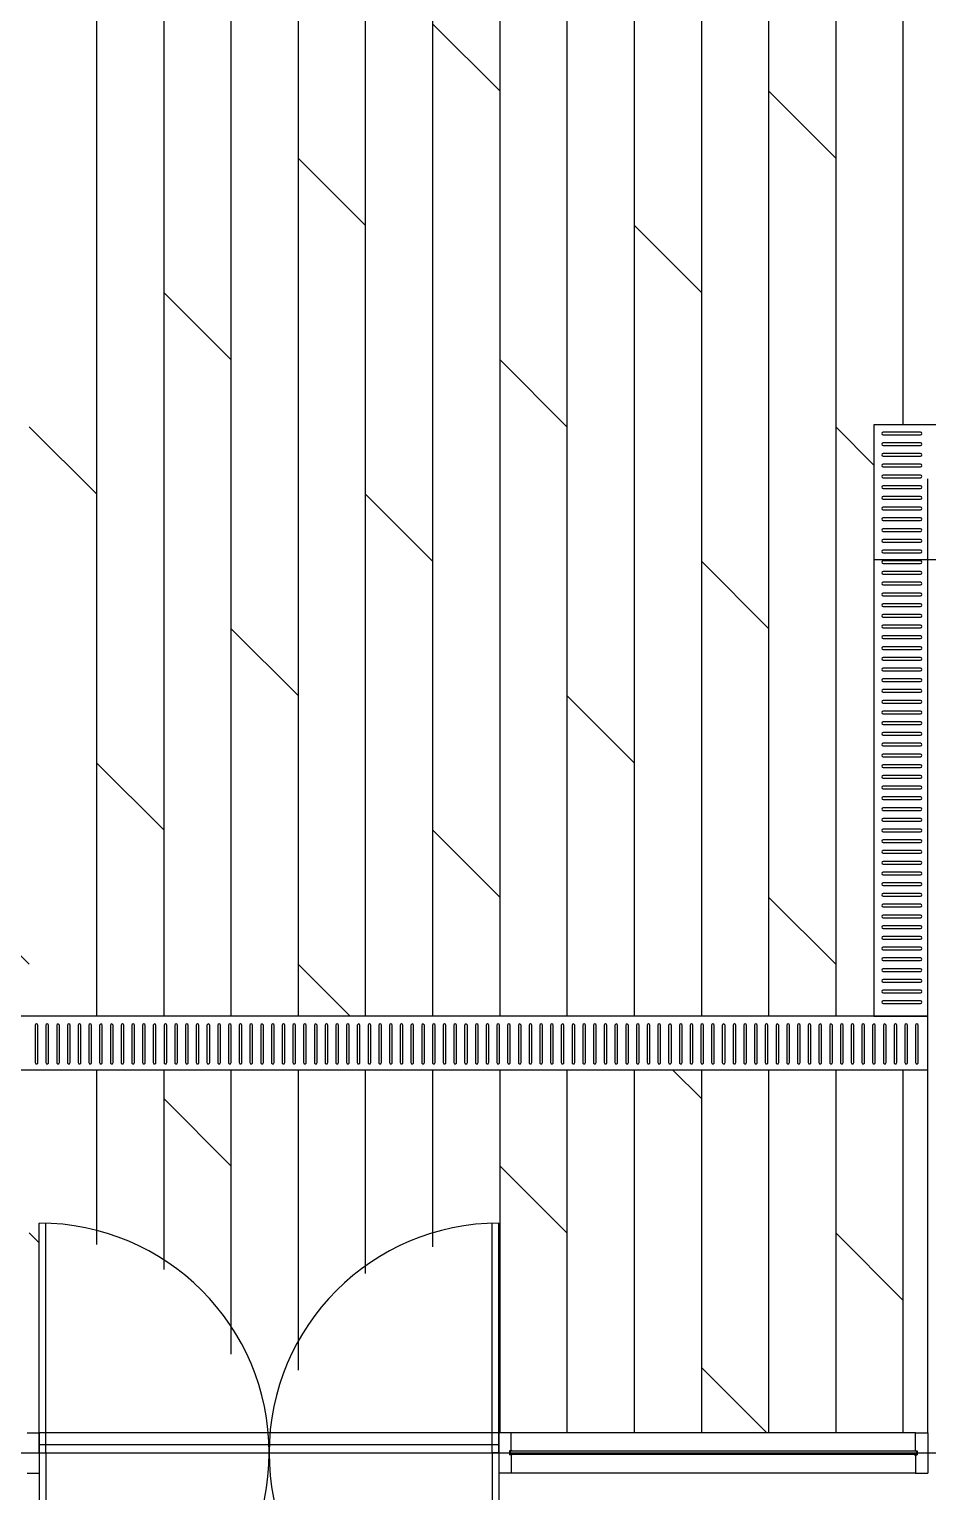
# Model space of a CAD drawing. Header units: millimetres. Extents: x 0 to 356400, y 0 to 68257.
# Drawn here: x 110858.5 to 110992.2, y 6959.1 to 7176.8 of the extents above; entities that cross this region are included whole.
import ezdxf

# ---------------------------------------------------------------- set-up
doc = ezdxf.new("R2010")
doc.units = ezdxf.units.MM
doc.header["$LTSCALE"] = 75
doc.layers.add('8', color=8, linetype='Continuous')

# ---------------------------------------------------------------- blocks, each defined once
blk = doc.blocks.new('G$C7369CDF7')
at = {"layer": '8'}
for p, q in [((6730.3, 45550), (6730.3, 55050)), ((6230.3, 49053.4), (6230.3, 45550)), ((10055.3, 40150), (10055.3, 46550)), ((6230.3, 45750), (6230.3, 45550)), ((6256.7, 45722.8), (6256.7, 45584)), ((6266.7, 45584), (6266.7, 45722.8)), ((6296.7, 45722.8), (6296.7, 45584)), ((6306.7, 45584), (6306.7, 45722.8)), ((6336.6, 45722.8), (6336.6, 45584)), ((6346.6, 45584), (6346.6, 45722.8)), ((6376.5, 45722.8), (6376.5, 45584)), ((6386.5, 45584), (6386.5, 45722.8)), ((6416.5, 45722.8), (6416.5, 45584)), ((6426.5, 45584), (6426.5, 45722.8)), ((8430.3, 45750), (6430.3, 45750)), ((8630.3, 45750), (6430.3, 45750)), ((6456.4, 45722.8), (6456.4, 45584)), ((6466.4, 45584), (6466.4, 45722.8)), ((6496.3, 45722.8), (6496.3, 45584)), ((6506.3, 45584), (6506.3, 45722.8)), ((6536.3, 45722.8), (6536.3, 45584)), ((6546.3, 45584), (6546.3, 45722.8)), ((6576.2, 45722.8), (6576.2, 45584)), ((6586.2, 45584), (6586.2, 45722.8)), ((6616.2, 45722.8), (6616.2, 45584)), ((6626.2, 45584), (6626.2, 45722.8)), ((6656.1, 45722.8), (6656.1, 45584)), ((6666.1, 45584), (6666.1, 45722.8)), ((6696, 45722.8), (6696, 45584)), ((6706, 45584), (6706, 45722.8)), ((6736, 45722.8), (6736, 45584)), ((6746, 45584), (6746, 45722.8)), ((6775.9, 45722.8), (6775.9, 45584)), ((6785.9, 45584), (6785.9, 45722.8)), ((6815.8, 45722.8), (6815.8, 45584)), ((6825.8, 45584), (6825.8, 45722.8)), ((6855.8, 45722.8), (6855.8, 45584)), ((6865.8, 45584), (6865.8, 45722.8)), ((6895.7, 45722.8), (6895.7, 45584)), ((6905.7, 45584), (6905.7, 45722.8)), ((6935.6, 45722.8), (6935.6, 45584)), ((6945.6, 45584), (6945.6, 45722.8)), ((6975.6, 45722.8), (6975.6, 45584)), ((6985.6, 45584), (6985.6, 45722.8)), ((7015.5, 45722.8), (7015.5, 45584)), ((7025.5, 45584), (7025.5, 45722.8)), ((7055.5, 45722.8), (7055.5, 45584)), ((7065.5, 45584), (7065.5, 45722.8)), ((7095.4, 45722.8), (7095.4, 45584)), ((7105.4, 45584), (7105.4, 45722.8)), ((7135.3, 45722.8), (7135.3, 45584)), ((7145.3, 45584), (7145.3, 45722.8)), ((7175.3, 45722.8), (7175.3, 45584)), ((7185.3, 45584), (7185.3, 45722.8)), ((7215.2, 45722.8), (7215.2, 45584)), ((7225.2, 45584), (7225.2, 45722.8)), ((7255.1, 45722.8), (7255.1, 45584)), ((7265.1, 45584), (7265.1, 45722.8)), ((7295.1, 45722.8), (7295.1, 45584)), ((7305.1, 45584), (7305.1, 45722.8)), ((7335, 45722.8), (7335, 45584)), ((7345, 45584), (7345, 45722.8)), ((7375, 45722.8), (7375, 45584)), ((7385, 45584), (7385, 45722.8)), ((7414.9, 45722.8), (7414.9, 45584)), ((7424.9, 45584), (7424.9, 45722.8)), ((9980.3, 45750), (7430.3, 45750)), ((7454.8, 45722.8), (7454.8, 45584)), ((7464.8, 45584), (7464.8, 45722.8)), ((7494.8, 45722.8), (7494.8, 45584)), ((7504.8, 45584), (7504.8, 45722.8)), ((7534.7, 45722.8), (7534.7, 45584)), ((7544.7, 45584), (7544.7, 45722.8)), ((7574.6, 45722.8), (7574.6, 45584)), ((7584.6, 45584), (7584.6, 45722.8)), ((7614.6, 45722.8), (7614.6, 45584)), ((7624.6, 45584), (7624.6, 45722.8)), ((7654.5, 45722.8), (7654.5, 45584)), ((7664.5, 45584), (7664.5, 45722.8)), ((7694.4, 45722.8), (7694.4, 45584)), ((7704.4, 45584), (7704.4, 45722.8)), ((7734.4, 45722.8), (7734.4, 45584)), ((7744.4, 45584), (7744.4, 45722.8)), ((7774.3, 45722.8), (7774.3, 45584)), ((7784.3, 45584), (7784.3, 45722.8)), ((7814.3, 45722.8), (7814.3, 45584)), ((7824.3, 45584), (7824.3, 45722.8)), ((7854.2, 45722.8), (7854.2, 45584)), ((7864.2, 45584), (7864.2, 45722.8)), ((7894.1, 45722.8), (7894.1, 45584)), ((7904.1, 45584), (7904.1, 45722.8)), ((7934.1, 45722.8), (7934.1, 45584)), ((7944.1, 45584), (7944.1, 45722.8)), ((7974, 45722.8), (7974, 45584)), ((7984, 45584), (7984, 45722.8)), ((8013.9, 45722.8), (8013.9, 45584)), ((8023.9, 45584), (8023.9, 45722.8)), ((8053.9, 45722.8), (8053.9, 45584)), ((8063.9, 45584), (8063.9, 45722.8)), ((8093.8, 45722.8), (8093.8, 45584)), ((8103.8, 45584), (8103.8, 45722.8)), ((8133.8, 45722.8), (8133.8, 45584)), ((8143.8, 45584), (8143.8, 45722.8)), ((8173.7, 45722.8), (8173.7, 45584)), ((8183.7, 45584), (8183.7, 45722.8)), ((8213.6, 45722.8), (8213.6, 45584)), ((8223.6, 45584), (8223.6, 45722.8)), ((8253.6, 45722.8), (8253.6, 45584)), ((8263.6, 45584), (8263.6, 45722.8)), ((8293.5, 45722.8), (8293.5, 45584)), ((8303.5, 45584), (8303.5, 45722.8)), ((8333.4, 45722.8), (8333.4, 45584)), ((8343.4, 45584), (8343.4, 45722.8)), ((8373.4, 45722.8), (8373.4, 45584)), ((8383.4, 45584), (8383.4, 45722.8)), ((8630.3, 45750), (8430.3, 45750)), ((8430.3, 45750), (8430.3, 45550)), ((8430.3, 45550), (8430.3, 45750)), ((8603.1, 45714.7), (8464.3, 45714.7)), ((8630.3, 37950), (8630.3, 45750)), ((8630.3, 37950), (8630.3, 45750)), ((9980.3, 45750), (10130.3, 45750)), ((9980.3, 45705), (9980.3, 45750)), ((10130.3, 45705), (10130.3, 45750)), ((8464.3, 45704.7), (8603.1, 45704.7)), ((8603.1, 45674.8), (8464.3, 45674.8)), ((8464.3, 45664.8), (8603.1, 45664.8)), ((10046.3, 45705), (9980.3, 45705)), ((9980.3, 45705), (9980.3, 44200)), ((10045.5, 45705), (10046.9, 45702.3)), ((10046.3, 45705), (10048.1, 45710.5)), ((10046.9, 45702.3), (10047.9, 45701.7)), ((10047.9, 45701.7), (10049.3, 45701.2)), ((10048.1, 45710.5), (10062.5, 45710.5)), ((10049.3, 45708.5), (10049.3, 44196.5)), ((10049.3, 45708.5), (10061.3, 45708.5)), ((10061.3, 45708.5), (10061.3, 44196.5)), ((10062.7, 45701.7), (10061.3, 45701.2)), ((10064.3, 45705), (10062.5, 45710.5)), ((10063.7, 45702.3), (10062.7, 45701.7)), ((10065.1, 45705), (10063.7, 45702.3)), ((10064.3, 45705), (10130.3, 45705)), ((10130.3, 45705), (10130.3, 44200)), ((1430.7, 45657.8), (6230.3, 45657.8)), ((8603.1, 45634.9), (8464.3, 45634.9)), ((8464.3, 45624.9), (8603.1, 45624.9)), ((8630.3, 45657.8), (9980.3, 45657.8)), ((9237.1, 45407.8), (9487.1, 45657.8)), ((8603.1, 45594.9), (8464.3, 45594.9)), ((8464.3, 45584.9), (8603.1, 45584.9)), ((8603.1, 45555), (8464.3, 45555)), ((6230.3, 45550), (8430.3, 45550)), ((6230.3, 45550), (8430.3, 45550)), ((6237.1, 45407.8), (6379.3, 45550)), ((8430.3, 45550), (8430.3, 37950)), ((8430.3, 45550), (8430.3, 37950)), ((8464.3, 45545), (8603.1, 45545)), ((8603.1, 45515.1), (8464.3, 45515.1)), ((8464.3, 45505.1), (8603.1, 45505.1)), ((8603.1, 45475.1), (8464.3, 45475.1)), ((8464.3, 45465.1), (8603.1, 45465.1)), ((1430.7, 45407.8), (8430.3, 45407.8)), ((4987.1, 45157.8), (5237.1, 45407.8)), ((7987.1, 45157.8), (8237.1, 45407.8)), ((8603.1, 45435.2), (8464.3, 45435.2)), ((8464.3, 45425.2), (8603.1, 45425.2)), ((8603.1, 45395.2), (8464.3, 45395.2)), ((8630.3, 45407.8), (9980.3, 45407.8)), ((8464.3, 45385.2), (8603.1, 45385.2)), ((8603.1, 45355.3), (8464.3, 45355.3)), ((8464.3, 45345.3), (8603.1, 45345.3)), ((8603.1, 45315.4), (8464.3, 45315.4)), ((8464.3, 45305.4), (8603.1, 45305.4)), ((8603.1, 45275.4), (8464.3, 45275.4)), ((8464.3, 45265.4), (8603.1, 45265.4)), ((8603.1, 45235.5), (8464.3, 45235.5)), ((8464.3, 45225.5), (8603.1, 45225.5)), ((8603.1, 45195.6), (8464.3, 45195.6)), ((8464.3, 45185.6), (8603.1, 45185.6)), ((1430.6, 45157.8), (8430.3, 45157.8)), ((6737.1, 44907.8), (6987.1, 45157.8)), ((8603.1, 45155.6), (8464.3, 45155.6)), ((8464.3, 45145.6), (8603.1, 45145.6)), ((8630.3, 45157.8), (9980.3, 45157.8)), ((9737.1, 44907.8), (9980.3, 45151)), ((8603.1, 45115.7), (8464.3, 45115.7)), ((8464.3, 45105.7), (8603.1, 45105.7)), ((8603.1, 45075.7), (8464.3, 45075.7)), ((8464.3, 45065.7), (8603.1, 45065.7)), ((8603.1, 45035.8), (8464.3, 45035.8)), ((8464.3, 45025.8), (8603.1, 45025.8)), ((8603.1, 44995.9), (8464.3, 44995.9)), ((8464.3, 44985.9), (8603.1, 44985.9)), ((8603.1, 44955.9), (8464.3, 44955.9)), ((1430.6, 44907.8), (8430.3, 44907.8)), ((5487.1, 44657.8), (5737.1, 44907.8)), ((8464.3, 44945.9), (8603.1, 44945.9)), ((8603.1, 44916), (8464.3, 44916)), ((8464.3, 44906), (8603.1, 44906)), ((8630.3, 44907.8), (9980.3, 44907.8)), ((8630.3, 44801), (8737.1, 44907.8)), ((8603.1, 44876.1), (8464.3, 44876.1)), ((8464.3, 44866.1), (8603.1, 44866.1)), ((8603.1, 44836.1), (8464.3, 44836.1)), ((8464.3, 44826.1), (8603.1, 44826.1)), ((8603.1, 44796.2), (8464.3, 44796.2)), ((8464.3, 44786.2), (8603.1, 44786.2)), ((8603.1, 44756.3), (8464.3, 44756.3)), ((8464.3, 44746.3), (8603.1, 44746.3)), ((8603.1, 44716.3), (8464.3, 44716.3)), ((8464.3, 44706.3), (8603.1, 44706.3)), ((1430.5, 44657.8), (8430.3, 44657.8)), ((7237.1, 44407.8), (7487.1, 44657.8)), ((8603.1, 44676.4), (8464.3, 44676.4)), ((8464.3, 44666.4), (8603.1, 44666.4)), ((8603.1, 44636.4), (8464.3, 44636.4)), ((8464.3, 44626.4), (8603.1, 44626.4)), ((8630.3, 44657.8), (9980.3, 44657.8)), ((8603.1, 44596.5), (8464.3, 44596.5)), ((8464.3, 44586.5), (8603.1, 44586.5)), ((8603.1, 44556.6), (8464.3, 44556.6)), ((8464.3, 44546.6), (8603.1, 44546.6)), ((8603.1, 44516.6), (8464.3, 44516.6)), ((8464.3, 44506.6), (8603.1, 44506.6)), ((8603.1, 44476.7), (8464.3, 44476.7)), ((8464.3, 44466.7), (8603.1, 44466.7)), ((8603.1, 44436.8), (8464.3, 44436.8)), ((8464.3, 44426.8), (8603.1, 44426.8)), ((1430.5, 44407.8), (8430.3, 44407.8)), ((5987.1, 44157.8), (6237.1, 44407.8)), ((8603.1, 44396.8), (8464.3, 44396.8)), ((8464.3, 44386.8), (8603.1, 44386.8)), ((8603.1, 44356.9), (8464.3, 44356.9)), ((8630.3, 44407.8), (9980.3, 44407.8)), ((8987.1, 44157.8), (9237.1, 44407.8)), ((8464.3, 44346.9), (8603.1, 44346.9)), ((8603.1, 44316.9), (8464.3, 44316.9)), ((8464.3, 44306.9), (8603.1, 44306.9)), ((8603.1, 44277), (8464.3, 44277)), ((8464.3, 44267), (8603.1, 44267)), ((8603.1, 44237.1), (8464.3, 44237.1)), ((8464.3, 44227.1), (8603.1, 44227.1)), ((8603.1, 44197.1), (8464.3, 44197.1)), ((10046.3, 44200), (9980.3, 44200)), ((9980.3, 44200), (9980.3, 44155)), ((10045.5, 44200), (10046.9, 44202.7)), ((10046.3, 44200), (10048.1, 44194.5)), ((10046.9, 44202.7), (10047.9, 44203.3)), ((10047.9, 44203.3), (10049.3, 44203.8)), ((10048.1, 44194.5), (10062.5, 44194.5)), ((10049.3, 44196.5), (10061.3, 44196.5)), ((10049.3, 44196.5), (10061.3, 44196.5)), ((10062.7, 44203.3), (10061.3, 44203.8)), ((10064.3, 44200), (10062.5, 44194.5)), ((10063.7, 44202.7), (10062.7, 44203.3)), ((10065.1, 44200), (10063.7, 44202.7)), ((10064.3, 44200), (10130.3, 44200)), ((10130.3, 44200), (10130.3, 44155)), ((1430.4, 44157.8), (8430.3, 44157.8)), ((4737.1, 43907.8), (4987.1, 44157.8)), ((7737.1, 43907.8), (7987.1, 44157.8)), ((8464.3, 44187.1), (8603.1, 44187.1)), ((8603.1, 44157.2), (8464.3, 44157.2)), ((8464.3, 44147.2), (8603.1, 44147.2)), ((8630.3, 44157.8), (9980.3, 44157.8)), ((10055.3, 44155), (9200.3, 44155)), ((9980.3, 44155), (9980.3, 42445)), ((9980.3, 44155), (10130.3, 44155)), ((10025.3, 44155), (10025.3, 42445)), ((10055.3, 44155), (10055.3, 44130)), ((10055.3, 44155), (10910.3, 44155)), ((8603.1, 44117.3), (8464.3, 44117.3)), ((8464.3, 44107.3), (8603.1, 44107.3)), ((10055.3, 44130), (9200.7, 44130)), ((10055.3, 44130), (10909.9, 44130)), ((8603.1, 44077.3), (8464.3, 44077.3)), ((8464.3, 44067.3), (8603.1, 44067.3)), ((8603.1, 44037.4), (8464.3, 44037.4)), ((8464.3, 44027.4), (8603.1, 44027.4)), ((8603.1, 43997.5), (8464.3, 43997.5)), ((8464.3, 43987.5), (8603.1, 43987.5)), ((8603.1, 43957.5), (8464.3, 43957.5)), ((8464.3, 43947.5), (8603.1, 43947.5)), ((1430.4, 43907.8), (8430.3, 43907.8)), ((6487.1, 43657.8), (6737.1, 43907.8)), ((8603.1, 43917.6), (8464.3, 43917.6)), ((8464.3, 43907.6), (8603.1, 43907.6)), ((8603.1, 43877.6), (8464.3, 43877.6)), ((8464.3, 43867.6), (8603.1, 43867.6)), ((8630.3, 43907.8), (9288.9, 43907.8)), ((8603.1, 43837.7), (8464.3, 43837.7)), ((8464.3, 43827.7), (8603.1, 43827.7)), ((8603.1, 43797.8), (8464.3, 43797.8)), ((8464.3, 43787.8), (8603.1, 43787.8)), ((8603.1, 43757.8), (8464.3, 43757.8)), ((8464.3, 43747.8), (8603.1, 43747.8)), ((8603.1, 43717.9), (8464.3, 43717.9)), ((8464.3, 43707.9), (8603.1, 43707.9)), ((1430.3, 43657.8), (8430.3, 43657.8)), ((5237.1, 43407.8), (5487.1, 43657.8)), ((8603.1, 43678), (8464.3, 43678)), ((8464.3, 43668), (8603.1, 43668)), ((8630.3, 43657.8), (9388.2, 43657.8)), ((8237.1, 43407.8), (8430.3, 43601)), ((8603.1, 43638), (8464.3, 43638)), ((8464.3, 43628), (8603.1, 43628)), ((8603.1, 43598.1), (8464.3, 43598.1)), ((8464.3, 43588.1), (8603.1, 43588.1)), ((8603.1, 43558.1), (8464.3, 43558.1)), ((8464.3, 43548.1), (8603.1, 43548.1)), ((8603.1, 43518.2), (8464.3, 43518.2)), ((8464.3, 43508.2), (8603.1, 43508.2)), ((8603.1, 43478.3), (8464.3, 43478.3)), ((8464.3, 43468.3), (8603.1, 43468.3)), ((8603.1, 43438.3), (8464.3, 43438.3)), ((1430.3, 43407.8), (8430.3, 43407.8)), ((6987.1, 43157.8), (7237.1, 43407.8)), ((8464.3, 43428.3), (8603.1, 43428.3)), ((8603.1, 43398.4), (8464.3, 43398.4)), ((8464.3, 43388.4), (8603.1, 43388.4)), ((8630.3, 43407.8), (9747.9, 43407.8)), ((8603.1, 43358.5), (8464.3, 43358.5)), ((8464.3, 43348.5), (8603.1, 43348.5)), ((8603.1, 43318.5), (8464.3, 43318.5)), ((8464.3, 43308.5), (8603.1, 43308.5)), ((8603.1, 43278.6), (8464.3, 43278.6)), ((8464.3, 43268.6), (8603.1, 43268.6)), ((8603.1, 43238.6), (8464.3, 43238.6)), ((8464.3, 43228.6), (8603.1, 43228.6)), ((3630.3, 43157.8), (8430.3, 43157.8)), ((5737.1, 42907.8), (5987.1, 43157.8)), ((8603.1, 43198.7), (8464.3, 43198.7)), ((8464.3, 43188.7), (8603.1, 43188.7)), ((8603.1, 43158.8), (8464.3, 43158.8)), ((8630.3, 43157.8), (9688.3, 43157.8)), ((8737.1, 42907.8), (8987.1, 43157.8)), ((8464.3, 43148.8), (8603.1, 43148.8)), ((8603.1, 43118.8), (8464.3, 43118.8)), ((8464.3, 43108.8), (8603.1, 43108.8)), ((8603.1, 43078.9), (8464.3, 43078.9)), ((8464.3, 43068.9), (8603.1, 43068.9)), ((8603.1, 43039), (8464.3, 43039)), ((8464.3, 43029), (8603.1, 43029)), ((8603.1, 42999), (8464.3, 42999)), ((8464.3, 42989), (8603.1, 42989)), ((8603.1, 42959.1), (8464.3, 42959.1)), ((8464.3, 42949.1), (8603.1, 42949.1)), ((3630.3, 42907.8), (8430.3, 42907.8)), ((7487.1, 42657.8), (7737.1, 42907.8)), ((8603.1, 42919.2), (8464.3, 42919.2)), ((8464.3, 42909.2), (8603.1, 42909.2)), ((8630.3, 42907.8), (9372.4, 42907.8)), ((8603.1, 42879.2), (8464.3, 42879.2)), ((8464.3, 42869.2), (8603.1, 42869.2)), ((8603.1, 42839.3), (8464.3, 42839.3)), ((8464.3, 42829.3), (8603.1, 42829.3)), ((8603.1, 42799.3), (8464.3, 42799.3)), ((8464.3, 42789.3), (8603.1, 42789.3)), ((8603.1, 42759.4), (8464.3, 42759.4)), ((8464.3, 42749.4), (8603.1, 42749.4)), ((8603.1, 42719.5), (8464.3, 42719.5)), ((8464.3, 42709.5), (8603.1, 42709.5)), ((8603.1, 42679.5), (8464.3, 42679.5)), ((8464.3, 42669.5), (8603.1, 42669.5)), ((3630.3, 42657.8), (8430.3, 42657.8)), ((6237.1, 42407.8), (6487.1, 42657.8)), ((8603.1, 42639.6), (8464.3, 42639.6)), ((8464.3, 42629.6), (8603.1, 42629.6)), ((8630.3, 42657.8), (9279.4, 42657.8)), ((8603.1, 42599.7), (8464.3, 42599.7)), ((8464.3, 42589.7), (8603.1, 42589.7)), ((8603.1, 42559.7), (8464.3, 42559.7)), ((8464.3, 42549.7), (8603.1, 42549.7)), ((8603.1, 42519.8), (8464.3, 42519.8)), ((8464.3, 42509.8), (8603.1, 42509.8)), ((8603.1, 42479.8), (8464.3, 42479.8)), ((8464.3, 42469.8), (8603.1, 42469.8)), ((10055.3, 42470), (9200.7, 42470)), ((10055.3, 42445), (10055.3, 42470)), ((10055.3, 42470), (10909.9, 42470)), ((7987.1, 42157.8), (8237.1, 42407.8)), ((8603.1, 42439.9), (8464.3, 42439.9)), ((8464.3, 42429.9), (8603.1, 42429.9)), ((10055.3, 42445), (9200.3, 42445)), ((9237.1, 42407.8), (9274.3, 42445)), ((9980.3, 42400), (9980.3, 42445)), ((9980.3, 42445), (10130.3, 42445)), ((10055.3, 42445), (10910.3, 42445)), ((10130.3, 42400), (10130.3, 42445))]:
    blk.add_line(p, q, dxfattribs=at)
for centre, radius, start, end in [((6261.7, 45722.8), 5, 0, 180), ((6301.7, 45722.8), 5, 0, 180), ((6341.6, 45722.8), 5, 0, 180), ((6381.5, 45722.8), 5, 0, 180), ((6421.5, 45722.8), 5, 0, 180), ((6461.4, 45722.8), 5, 0, 180), ((6501.3, 45722.8), 5, 0, 180), ((6541.3, 45722.8), 5, 0, 180), ((6581.2, 45722.8), 5, 0, 180), ((6621.2, 45722.8), 5, 0, 180), ((6661.1, 45722.8), 5, 0, 180), ((6701, 45722.8), 5, 0, 180), ((6741, 45722.8), 5, 0, 180), ((6780.9, 45722.8), 5, 0, 180), ((6820.8, 45722.8), 5, 0, 180), ((6860.8, 45722.8), 5, 0, 180), ((6900.7, 45722.8), 5, 0, 180), ((6940.6, 45722.8), 5, 0, 180), ((6980.6, 45722.8), 5, 0, 180), ((7020.5, 45722.8), 5, 0, 180), ((7060.5, 45722.8), 5, 0, 180), ((7100.4, 45722.8), 5, 0, 180), ((7140.3, 45722.8), 5, 0, 180), ((7180.3, 45722.8), 5, 0, 180), ((7220.2, 45722.8), 5, 0, 180), ((7260.1, 45722.8), 5, 0, 180), ((7300.1, 45722.8), 5, 0, 180), ((7340, 45722.8), 5, 0, 180), ((7380, 45722.8), 5, 0, 180), ((7419.9, 45722.8), 5, 0, 180), ((7459.8, 45722.8), 5, 0, 180), ((7499.8, 45722.8), 5, 0, 180), ((7539.7, 45722.8), 5, 0, 180), ((7579.6, 45722.8), 5, 0, 180), ((7619.6, 45722.8), 5, 0, 180), ((7659.5, 45722.8), 5, 0, 180), ((7699.4, 45722.8), 5, 0, 180), ((7739.4, 45722.8), 5, 0, 180), ((7779.3, 45722.8), 5, 0, 180), ((7819.3, 45722.8), 5, 0, 180), ((7859.2, 45722.8), 5, 0, 180), ((7899.1, 45722.8), 5, 0, 180), ((7939.1, 45722.8), 5, 0, 180), ((7979, 45722.8), 5, 0, 180), ((8018.9, 45722.8), 5, 0, 180), ((8058.9, 45722.8), 5, 0, 180), ((8098.8, 45722.8), 5, 0, 180), ((8138.8, 45722.8), 5, 0, 180), ((8178.7, 45722.8), 5, 0, 180), ((8218.6, 45722.8), 5, 0, 180), ((8258.6, 45722.8), 5, 0, 180), ((8298.5, 45722.8), 5, 0, 180), ((8338.4, 45722.8), 5, 0, 180), ((8378.4, 45722.8), 5, 0, 180), ((8464.3, 45709.7), 5, 90, 270), ((8603.1, 45709.7), 5, 270, 90), ((8464.3, 45669.8), 5, 90, 270), ((8603.1, 45669.8), 5, 270, 90), ((8464.3, 45629.9), 5, 90, 270), ((8603.1, 45629.9), 5, 270, 90), ((6261.7, 45584), 5, 180, 0), ((6301.7, 45584), 5, 180, 0), ((6341.6, 45584), 5, 180, 0), ((6381.5, 45584), 5, 180, 0), ((6421.5, 45584), 5, 180, 0), ((6461.4, 45584), 5, 180, 0), ((6501.3, 45584), 5, 180, 0), ((6541.3, 45584), 5, 180, 0), ((6581.2, 45584), 5, 180, 0), ((6621.2, 45584), 5, 180, 0), ((6661.1, 45584), 5, 180, 0), ((6701, 45584), 5, 180, 0), ((6741, 45584), 5, 180, 0), ((6780.9, 45584), 5, 180, 0), ((6820.8, 45584), 5, 180, 0), ((6860.8, 45584), 5, 180, 0), ((6900.7, 45584), 5, 180, 0), ((6940.6, 45584), 5, 180, 0), ((6980.6, 45584), 5, 180, 0), ((7020.5, 45584), 5, 180, 0), ((7060.5, 45584), 5, 180, 0), ((7100.4, 45584), 5, 180, 0), ((7140.3, 45584), 5, 180, 0), ((7180.3, 45584), 5, 180, 0), ((7220.2, 45584), 5, 180, 0), ((7260.1, 45584), 5, 180, 0), ((7300.1, 45584), 5, 180, 0), ((7340, 45584), 5, 180, 0), ((7380, 45584), 5, 180, 0), ((7419.9, 45584), 5, 180, 0), ((7459.8, 45584), 5, 180, 0), ((7499.8, 45584), 5, 180, 0), ((7539.7, 45584), 5, 180, 0), ((7579.6, 45584), 5, 180, 0), ((7619.6, 45584), 5, 180, 0), ((7659.5, 45584), 5, 180, 0), ((7699.4, 45584), 5, 180, 0), ((7739.4, 45584), 5, 180, 0), ((7779.3, 45584), 5, 180, 0), ((7819.3, 45584), 5, 180, 0), ((7859.2, 45584), 5, 180, 0), ((7899.1, 45584), 5, 180, 0), ((7939.1, 45584), 5, 180, 0), ((7979, 45584), 5, 180, 0), ((8018.9, 45584), 5, 180, 0), ((8058.9, 45584), 5, 180, 0), ((8098.8, 45584), 5, 180, 0), ((8138.8, 45584), 5, 180, 0), ((8178.7, 45584), 5, 180, 0), ((8218.6, 45584), 5, 180, 0), ((8258.6, 45584), 5, 180, 0), ((8298.5, 45584), 5, 180, 0), ((8338.4, 45584), 5, 180, 0), ((8378.4, 45584), 5, 180, 0), ((8464.3, 45589.9), 5, 90, 270), ((8464.3, 45550), 5, 90, 270), ((8603.1, 45589.9), 5, 270, 90), ((8603.1, 45550), 5, 270, 90), ((8464.3, 45510.1), 5, 90, 270), ((8603.1, 45510.1), 5, 270, 90), ((8464.3, 45470.1), 5, 90, 270), ((8603.1, 45470.1), 5, 270, 90), ((8464.3, 45430.2), 5, 90, 270), ((8464.3, 45390.2), 5, 90, 270), ((8603.1, 45430.2), 5, 270, 90), ((8603.1, 45390.2), 5, 270, 90), ((8464.3, 45350.3), 5, 90, 270), ((8603.1, 45350.3), 5, 270, 90), ((8464.3, 45310.4), 5, 90, 270), ((8603.1, 45310.4), 5, 270, 90), ((8464.3, 45270.4), 5, 90, 270), ((8464.3, 45230.5), 5, 90, 270), ((8603.1, 45270.4), 5, 270, 90), ((8603.1, 45230.5), 5, 270, 90), ((8464.3, 45190.6), 5, 90, 270), ((8603.1, 45190.6), 5, 270, 90), ((8464.3, 45150.6), 5, 90, 270), ((8603.1, 45150.6), 5, 270, 90), ((8464.3, 45110.7), 5, 90, 270), ((8464.3, 45070.7), 5, 90, 270), ((8603.1, 45110.7), 5, 270, 90), ((8603.1, 45070.7), 5, 270, 90), ((8464.3, 45030.8), 5, 90, 270), ((8603.1, 45030.8), 5, 270, 90), ((8464.3, 44990.9), 5, 90, 270), ((8464.3, 44950.9), 5, 90, 270), ((8603.1, 44990.9), 5, 270, 90), ((8603.1, 44950.9), 5, 270, 90), ((8464.3, 44911), 5, 90, 270), ((8603.1, 44911), 5, 270, 90), ((8464.3, 44871.1), 5, 90, 270), ((8603.1, 44871.1), 5, 270, 90), ((8464.3, 44831.1), 5, 90, 270), ((8464.3, 44791.2), 5, 90, 270), ((8603.1, 44831.1), 5, 270, 90), ((8603.1, 44791.2), 5, 270, 90), ((8464.3, 44751.3), 5, 90, 270), ((8603.1, 44751.3), 5, 270, 90), ((8464.3, 44711.3), 5, 90, 270), ((8603.1, 44711.3), 5, 270, 90), ((8464.3, 44671.4), 5, 90, 270), ((8464.3, 44631.4), 5, 90, 270), ((8603.1, 44671.4), 5, 270, 90), ((8603.1, 44631.4), 5, 270, 90), ((8464.3, 44591.5), 5, 90, 270), ((8603.1, 44591.5), 5, 270, 90), ((8464.3, 44551.6), 5, 90, 270), ((8603.1, 44551.6), 5, 270, 90), ((8464.3, 44511.6), 5, 90, 270), ((8464.3, 44471.7), 5, 90, 270), ((8603.1, 44511.6), 5, 270, 90), ((8603.1, 44471.7), 5, 270, 90), ((8464.3, 44431.8), 5, 90, 270), ((8603.1, 44431.8), 5, 270, 90), ((8464.3, 44391.8), 5, 90, 270), ((8464.3, 44351.9), 5, 90, 270), ((8603.1, 44391.8), 5, 270, 90), ((8603.1, 44351.9), 5, 270, 90), ((8464.3, 44311.9), 5, 90, 270), ((8603.1, 44311.9), 5, 270, 90), ((8464.3, 44272), 5, 90, 270), ((8603.1, 44272), 5, 270, 90), ((8464.3, 44232.1), 5, 90, 270), ((8464.3, 44192.1), 5, 90, 270), ((8603.1, 44232.1), 5, 270, 90), ((8603.1, 44192.1), 5, 270, 90), ((8464.3, 44152.2), 5, 90, 270), ((8603.1, 44152.2), 5, 270, 90), ((10055.3, 44155), 855, 180, 270), ((10055.3, 44155), 855, 270, 0), ((8464.3, 44112.3), 5, 90, 270), ((8603.1, 44112.3), 5, 270, 90), ((8464.3, 44072.3), 5, 90, 270), ((8464.3, 44032.4), 5, 90, 270), ((8603.1, 44072.3), 5, 270, 90), ((8603.1, 44032.4), 5, 270, 90), ((8464.3, 43992.5), 5, 90, 270), ((8603.1, 43992.5), 5, 270, 90), ((8464.3, 43952.5), 5, 90, 270), ((8603.1, 43952.5), 5, 270, 90), ((8464.3, 43912.6), 5, 90, 270), ((8464.3, 43872.6), 5, 90, 270), ((8603.1, 43912.6), 5, 270, 90), ((8603.1, 43872.6), 5, 270, 90), ((8464.3, 43832.7), 5, 90, 270), ((8603.1, 43832.7), 5, 270, 90), ((8464.3, 43792.8), 5, 90, 270), ((8464.3, 43752.8), 5, 90, 270), ((8603.1, 43792.8), 5, 270, 90), ((8603.1, 43752.8), 5, 270, 90), ((8464.3, 43712.9), 5, 90, 270), ((8603.1, 43712.9), 5, 270, 90), ((8464.3, 43673), 5, 90, 270), ((8603.1, 43673), 5, 270, 90), ((8464.3, 43633), 5, 90, 270), ((8464.3, 43593.1), 5, 90, 270), ((8603.1, 43633), 5, 270, 90), ((8603.1, 43593.1), 5, 270, 90), ((8464.3, 43553.1), 5, 90, 270), ((8603.1, 43553.1), 5, 270, 90), ((8464.3, 43513.2), 5, 90, 270), ((8603.1, 43513.2), 5, 270, 90), ((8464.3, 43473.3), 5, 90, 270), ((8464.3, 43433.3), 5, 90, 270), ((8603.1, 43473.3), 5, 270, 90), ((8603.1, 43433.3), 5, 270, 90), ((8464.3, 43393.4), 5, 90, 270), ((8603.1, 43393.4), 5, 270, 90), ((8464.3, 43353.5), 5, 90, 270), ((8603.1, 43353.5), 5, 270, 90), ((8464.3, 43313.5), 5, 90, 270), ((8464.3, 43273.6), 5, 90, 270), ((8603.1, 43313.5), 5, 270, 90), ((8603.1, 43273.6), 5, 270, 90), ((10055.3, 42445), 855, 90, 180), ((10055.3, 42445), 855, 0, 90), ((8464.3, 43233.6), 5, 90, 270), ((8603.1, 43233.6), 5, 270, 90), ((8464.3, 43193.7), 5, 90, 270), ((8464.3, 43153.8), 5, 90, 270), ((8603.1, 43193.7), 5, 270, 90), ((8603.1, 43153.8), 5, 270, 90), ((8464.3, 43113.8), 5, 90, 270), ((8603.1, 43113.8), 5, 270, 90), ((8464.3, 43073.9), 5, 90, 270), ((8603.1, 43073.9), 5, 270, 90), ((8464.3, 43034), 5, 90, 270), ((8464.3, 42994), 5, 90, 270), ((8603.1, 43034), 5, 270, 90), ((8603.1, 42994), 5, 270, 90), ((8464.3, 42954.1), 5, 90, 270), ((8603.1, 42954.1), 5, 270, 90), ((8464.3, 42914.2), 5, 90, 270), ((8603.1, 42914.2), 5, 270, 90), ((8464.3, 42874.2), 5, 90, 270), ((8464.3, 42834.3), 5, 90, 270), ((8603.1, 42874.2), 5, 270, 90), ((8603.1, 42834.3), 5, 270, 90), ((8464.3, 42794.3), 5, 90, 270), ((8603.1, 42794.3), 5, 270, 90), ((8464.3, 42754.4), 5, 90, 270), ((8603.1, 42754.4), 5, 270, 90), ((8464.3, 42714.5), 5, 90, 270), ((8464.3, 42674.5), 5, 90, 270), ((8603.1, 42714.5), 5, 270, 90), ((8603.1, 42674.5), 5, 270, 90), ((8464.3, 42634.6), 5, 90, 270), ((8603.1, 42634.6), 5, 270, 90), ((8464.3, 42594.7), 5, 90, 270), ((8464.3, 42554.7), 5, 90, 270), ((8603.1, 42594.7), 5, 270, 90), ((8603.1, 42554.7), 5, 270, 90), ((8464.3, 42514.8), 5, 90, 270), ((8603.1, 42514.8), 5, 270, 90), ((8464.3, 42474.8), 5, 90, 270), ((8603.1, 42474.8), 5, 270, 90), ((8464.3, 42434.9), 5, 90, 270), ((8603.1, 42434.9), 5, 270, 90)]:
    blk.add_arc(centre, radius, start, end, dxfattribs=at)

msp = doc.modelspace()

# ---------------------------------------------------------------- block references
at = {"xscale": 0.04000000000000001, "yscale": 0.04000000000000001, "zscale": 0.04000000000000001, "rotation": 270}
msp.add_blockref('G$C7369CDF7', (109162.17, 7367.09), dxfattribs=at)

doc.saveas('drawing.dxf')
